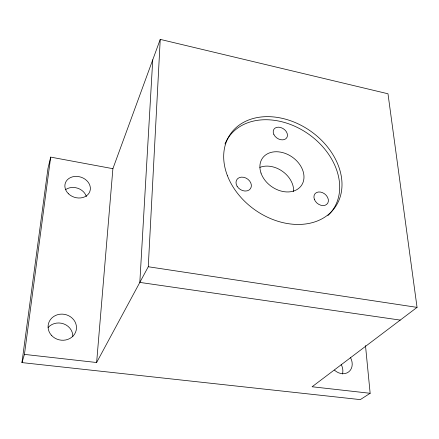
<?xml version="1.0" encoding="UTF-8"?>
<svg xmlns="http://www.w3.org/2000/svg" width="439" height="439" viewBox="0 0 439 439"><rect width="100%" height="100%" fill="white"/><g stroke="black" fill="none" stroke-linecap="round" stroke-linejoin="round"><path stroke-width="0.66" d="M370.148 393.289L360.298 399.616L21.95 362.598L24.436 354.394L96.629 362.515L148.267 266.747L160.235 39.384L387.983 93.776L417.05 307.377L312.107 386.759L370.148 393.289L365.489 345.553M152.739 59.847L139.827 282.403L400.236 320.097M96.629 362.515L112.894 168.686L160.235 39.384M24.436 354.394L50.683 157.113L112.894 168.686M21.95 362.598L47.944 168.592L50.683 157.113M148.267 266.747L417.05 307.377M48.142 327.456A13.911 12.791 9.9 0 1 63.842 323.927A13.911 12.791 9.9 0 1 72.814 336.691M65.685 189.588A12.671 10.437 17.2 0 1 86.373 196.623M350.443 357.472A12.857 10.437 51.8 0 1 348.775 371.828A12.857 10.437 51.8 0 1 334.43 370.154M341.174 364.491A12.572 10.306 52.2 0 1 342.458 374.012M224.977 143.997A63.507 48.114 35.1 0 1 308.156 133.824A63.507 48.114 35.1 0 1 327.922 215.554M259.839 167.385A23.135 17.801 35.1 0 1 282.551 171.386A23.135 17.801 35.1 0 1 293.631 191.508M51.368 335.215A14.257 13.027 11.3 0 0 75.618 332.12A14.257 13.027 11.3 0 0 59.847 314.236A14.257 13.027 11.3 0 0 51.368 335.215M68.511 193.813A12.961 10.58 17.7 0 0 89.913 191.294A12.961 10.58 17.7 0 0 74.427 176.473A12.961 10.58 17.7 0 0 68.511 193.813M314.324 199.213A7.94 5.992 38.6 0 0 326.654 204.437A7.94 5.992 38.6 0 0 322.511 192.655A7.94 5.992 38.6 0 0 314.324 199.213M261.007 173.065A23.794 18.01 35.1 0 0 298.416 188.616A23.794 18.01 35.1 0 0 286.398 153.859A23.794 18.01 35.1 0 0 261.007 173.065M227.27 175.293A63.869 48.219 35.1 0 0 328.207 214.666A63.869 48.219 35.1 0 0 293.082 121.685A63.869 48.219 35.1 0 0 227.27 175.293M237.109 186.268A8.182 6.382 33 0 0 250.428 188.721A8.182 6.382 33 0 0 243.53 177.268A8.182 6.382 33 0 0 237.109 186.268M273.903 134.586A7.699 5.652 33.5 0 0 286.233 138.406A7.699 5.652 33.5 0 0 280.861 127.568A7.699 5.652 33.5 0 0 273.903 134.586"/></g></svg>
